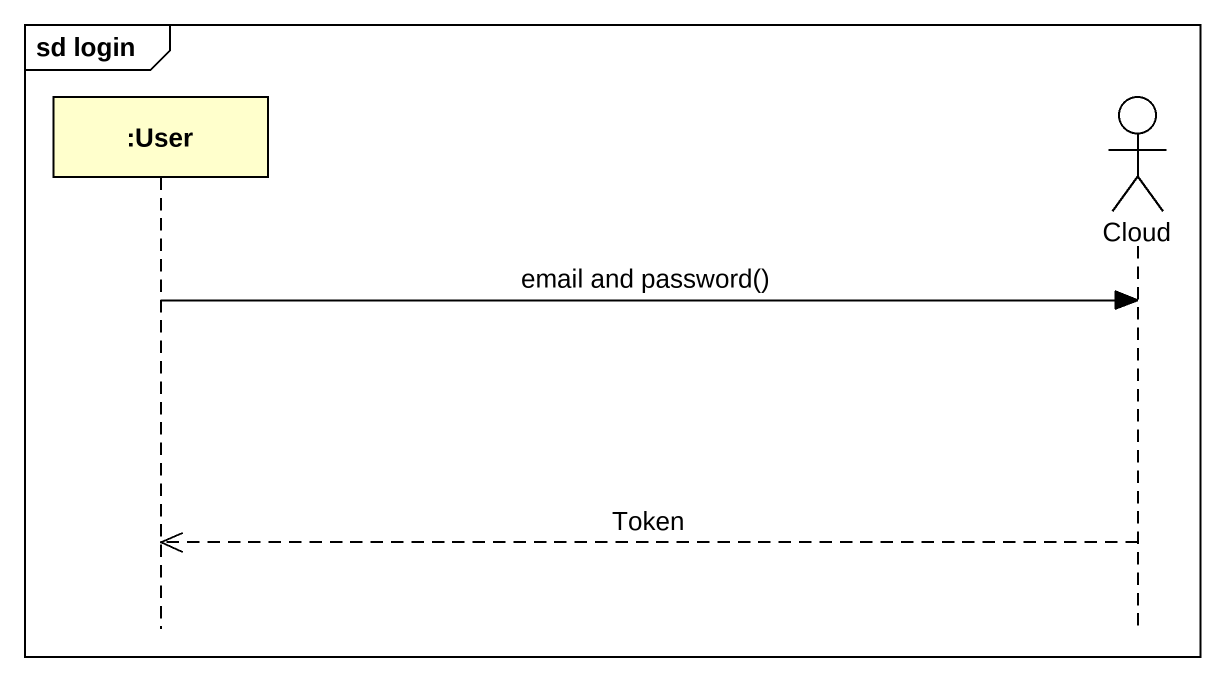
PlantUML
@startuml
mainframe sd login
hide footbox
participant ":User" as User
actor "Cloud" as Cloud_

User -> Cloud_ : email and password()
Cloud_ -->> User : Token
@enduml
